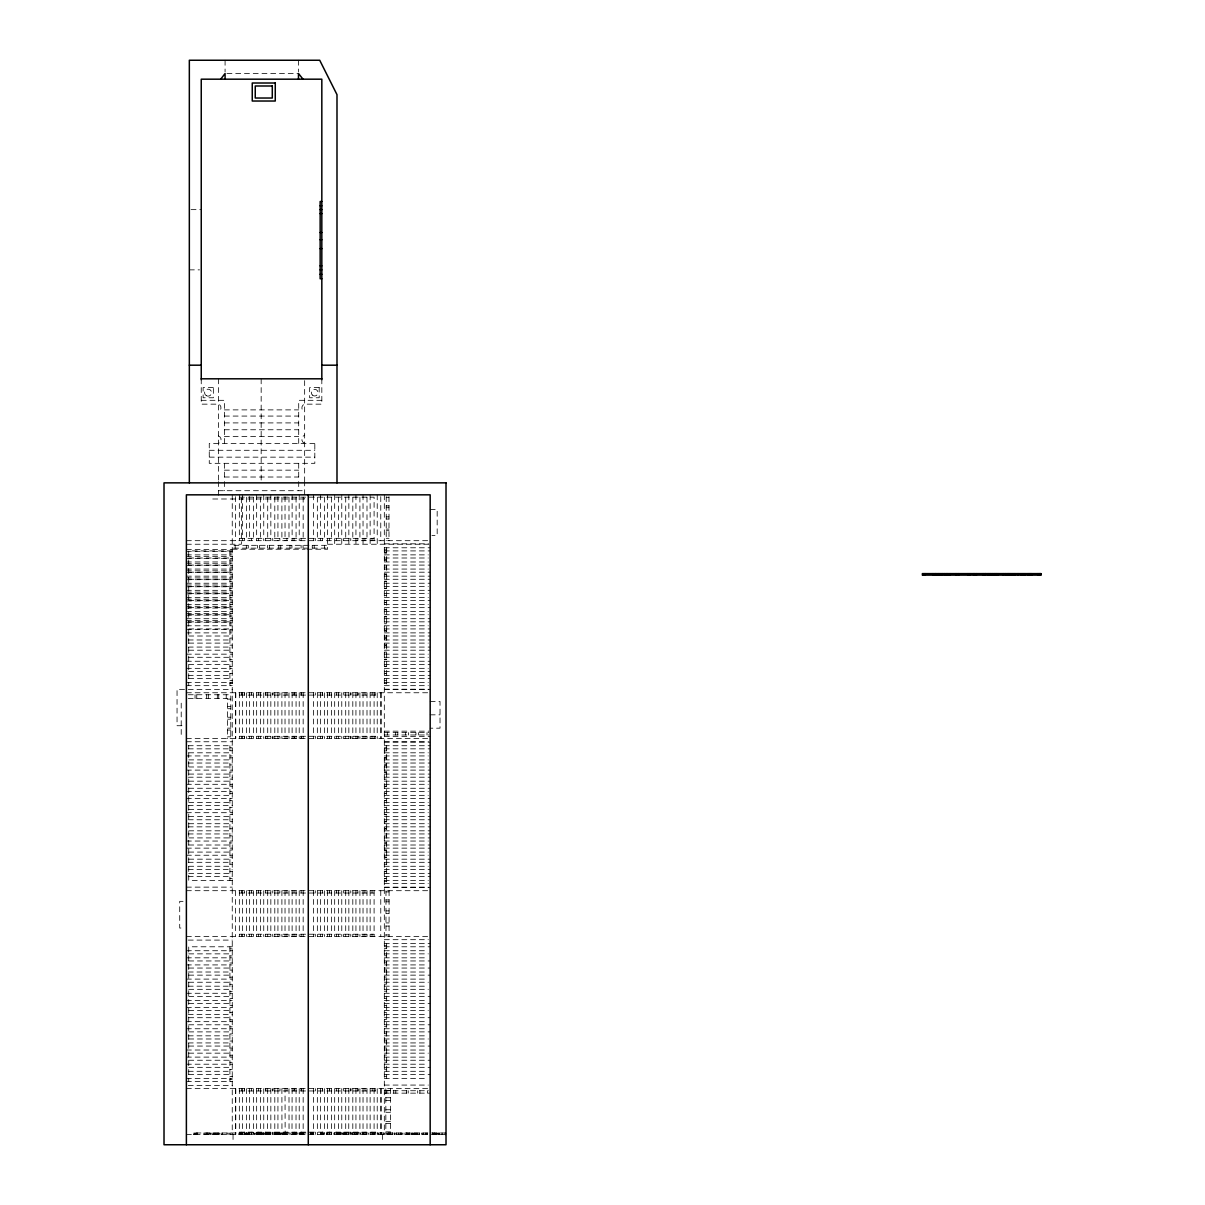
<?xml version="1.0" encoding="UTF-8"?>
<svg xmlns="http://www.w3.org/2000/svg" width="1205" height="1205" viewBox="0 0 1205 1205"><rect width="100%" height="100%" fill="white"/><g stroke="black" fill="none" stroke-linecap="round" stroke-linejoin="round"><path stroke-width="0.75" stroke-dasharray="5 3.75" d="M226.962 73.49L298.478 73.49M191.038 209.64L201.25 209.64M189.336 269.86L199.548 269.86M201.25 400.316L224.371 400.316L224.371 443.455M321.825 400.316L298.704 400.316L298.704 443.455M224.371 409.881L298.704 409.881M224.371 416.071L298.704 416.071M224.371 422.91L298.704 422.91M224.371 429.763L298.704 429.763M224.371 436.602L298.704 436.602M209.263 450.293L314.821 450.293M209.263 457.147L314.821 457.147M224.371 470.161L298.704 470.161M224.371 477.014L298.704 477.014M218.436 490.706L304.654 490.706M239.343 497.168L374.092 497.168L374.092 540.683M386.233 497.288L388.989 497.288M212.728 498.99L304.654 498.99L304.654 481.578M386.233 505.904L388.989 505.904M386.233 507.712L388.989 507.712M430.17 509.534L437.174 509.534L437.174 535.382L431.932 535.382M386.233 516.87L388.989 516.87M386.233 519.054L388.989 519.054M386.233 529.115L388.989 529.115M386.233 530.697L388.989 530.697M386.233 538.304L388.989 538.304M239.343 538.349L374.092 538.349M186.383 540.683L430.17 540.683M384.32 543.817L428.347 543.817M186.383 544.238L241.362 544.238L241.362 496.656M327.579 544.238L430.17 544.238M384.32 547.778L430.17 547.778M232.249 549.239L305.151 549.239M307.019 549.239L327.579 549.239L327.579 494.833M186.383 549.555L232.249 549.555M384.32 549.842L386.654 549.842M232.249 550.911L188.718 550.911L188.718 685.66M384.32 550.911L430.17 550.911M186.383 551.333L232.249 551.333M384.32 552.809L386.654 552.809M229.914 552.975L232.249 552.975M384.32 552.975L386.654 552.975M186.383 554.872L232.249 554.872M384.32 554.872L428.347 554.872M186.383 556.65L232.249 556.65M188.718 558.005L232.249 558.005M384.32 558.005L428.347 558.005M186.383 558.412L232.249 558.412M384.32 559.903L386.654 559.903M229.914 560.069L232.249 560.069M384.32 560.069L386.654 560.069M186.383 561.967L232.249 561.967M384.32 561.967L428.347 561.967M186.383 563.744L232.249 563.744M188.718 565.1L232.249 565.1M384.32 565.1L430.17 565.1M186.383 565.507L232.249 565.507M229.914 567.148L232.249 567.148M384.32 567.148L386.654 566.998M186.383 569.061L232.249 569.061M384.32 569.061L428.347 569.061M186.383 570.824L232.249 570.824M188.718 572.194L232.249 572.194M384.32 572.194L430.17 572.194M186.383 572.601L232.249 572.601M384.32 574.092L386.654 574.092M229.914 574.243L232.249 574.243M384.32 574.243L386.654 574.243M186.383 576.156L232.249 576.156M384.32 576.156L430.17 576.156M186.383 577.918L232.249 577.918M188.718 579.289L232.249 579.289M384.32 579.289L430.17 579.289M186.383 579.695L232.249 579.695M384.32 581.187L386.654 581.187M229.914 581.337L232.249 581.337M384.32 581.337L386.654 581.337M186.383 583.235L232.249 583.235M384.32 583.235L430.17 583.235M186.383 585.012L232.249 585.012M188.718 586.383L232.249 586.383M384.32 586.383L428.347 586.383M186.383 586.79L232.249 586.79M384.32 588.281L386.654 588.281M229.914 588.432L232.249 588.432M384.32 588.432L386.654 588.432M186.383 590.33L232.249 590.33M384.32 590.33L430.17 590.33M186.383 592.107L232.249 592.107M188.718 593.463L232.249 593.463M384.32 593.463L428.347 593.463M186.383 593.884L232.249 593.884M229.914 595.526L232.249 595.526M384.32 595.375L386.654 595.375M186.383 597.424L232.249 597.424M384.32 597.424L428.347 597.424M186.383 599.201L232.249 599.201M188.718 600.557L232.249 600.557M384.32 600.557L430.17 600.557M186.383 600.964L232.249 600.964M384.32 602.455L386.654 602.455M229.914 602.62L232.249 602.62M384.32 602.62L386.654 602.62M186.383 604.518L232.249 604.518M384.32 604.518L428.347 604.518M186.383 606.296L232.249 606.296M188.718 607.651L232.249 607.651M384.32 607.651L430.17 607.651M186.383 608.058L232.249 608.058M384.32 609.549L386.654 609.549M229.914 609.715L232.249 609.715M384.32 609.715L386.654 609.715M186.383 611.613L232.249 611.613M384.32 611.613L428.347 611.613M186.383 613.375L232.249 613.375M188.718 614.746L232.249 614.746M384.32 614.746L428.347 614.746M186.383 615.153L232.249 615.153M384.32 616.644L386.654 616.644M229.914 616.794L232.249 616.794M384.32 616.794L386.654 616.794M186.383 618.707L232.249 618.707M384.32 618.707L430.17 618.707M186.383 620.47L232.249 620.47M188.718 621.84L232.249 621.84M384.32 621.84L430.17 621.84M186.383 622.247L232.249 622.247M229.914 623.889L232.249 623.889M384.32 623.738L386.654 623.738M186.383 625.787L232.249 625.787M384.32 625.787L428.347 625.787M188.718 628.935L232.249 628.935M384.32 628.935L430.17 628.935M186.383 629.341L232.249 629.341M384.32 630.833L386.654 630.833M229.914 630.983L232.249 630.983M384.32 630.983L386.654 630.983M186.383 632.881L232.249 632.881M384.32 632.881L430.17 632.881M188.718 636.014L232.249 636.014M384.32 636.014L430.17 636.014M384.32 637.927L386.654 637.927M229.914 638.078L232.249 638.078M384.32 638.078L386.654 638.078M188.221 639.976L232.249 639.976M384.32 639.976L430.17 639.976M188.718 643.109L232.249 643.109M384.32 643.109L428.347 643.109M384.32 645.006L386.654 645.006M229.914 645.172L232.249 645.172M384.32 645.172L386.654 645.172M188.221 647.07L232.249 647.07M384.32 647.07L430.17 647.07M188.718 650.203L232.249 650.203M384.32 650.203L430.17 650.203M229.914 652.267L232.249 652.267M384.32 652.101L386.654 652.101M186.383 654.164L232.249 654.164M384.32 654.164L428.347 654.164M188.718 657.297L232.249 657.297M384.32 657.297L428.347 657.297M384.32 659.195L386.654 659.195M229.914 659.361L232.249 659.361M384.32 659.361L386.654 659.361M186.383 661.259L232.249 661.259M384.32 661.259L430.17 661.259M188.718 664.392L232.249 664.392M384.32 664.392L430.17 664.392M384.32 666.29L386.654 666.29M229.914 666.44L232.249 666.44M384.32 666.44L386.654 666.44M186.383 668.353L232.249 668.353M384.32 668.353L428.347 668.353M188.718 671.486L232.249 671.486M384.32 671.486L430.17 671.486M384.32 673.384L386.654 673.384M229.914 673.535L232.249 673.535M384.32 673.535L386.654 673.535M188.221 675.433L232.249 675.433M384.32 675.433L430.17 675.433M188.718 678.581L232.249 678.581M384.32 678.581L430.17 678.581M229.914 680.629L232.249 680.629M384.32 680.479L386.654 680.479M186.383 682.527L232.249 682.527M384.32 682.527L428.347 682.527M229.914 683.612L232.249 683.612M384.32 683.612L386.654 683.612M186.383 685.66L232.249 685.66M384.32 685.66L428.347 685.66M184.516 689.365L177.045 689.365L177.045 725.726L184.516 725.726M384.32 689.215L428.347 689.215M188.221 689.621L232.249 689.621M384.32 689.621L430.17 689.621M186.383 692.755L430.17 692.755M188.206 694.758L230.788 694.758L230.788 738.62M239.343 695.089L377.225 695.089M188.206 698.599L227.609 698.599L227.609 738.62M227.609 699.126L230.788 699.126M430.17 701.491L440.021 701.491L440.021 728.182L430.17 728.182M227.609 706.597L230.788 706.597M227.609 708.721L230.788 708.721M430.17 714.836L440.021 714.836M227.609 717.246L230.788 717.246M227.609 719.189L230.788 719.189M227.609 728.136L230.788 728.136M227.609 730.049L230.788 730.049M384.32 731.164L428.844 731.164M384.32 732.61L428.844 732.61M384.32 734.99L428.844 734.99M239.343 736.285L377.225 736.285M384.32 736.436L430.17 736.436M227.609 736.812L230.788 736.812M186.383 738.62L430.17 738.62M186.383 741.753L232.249 741.753M384.32 741.753L428.347 741.753M384.32 742.16L430.17 742.16M188.221 745.714L232.249 745.714M384.32 745.714L430.17 745.714M229.914 747.763L232.249 747.763M384.32 747.763L386.654 747.763M188.221 748.847L232.249 748.847M384.32 748.847L430.17 748.847M229.914 750.745L232.249 750.745M384.32 750.896L386.654 750.896M188.718 752.809L232.249 752.809M384.32 752.809L428.347 752.809M186.383 755.942L232.249 755.942M384.32 755.942L428.347 755.942M229.914 757.84L232.249 757.84M384.32 757.84L386.654 757.84M384.32 757.99L386.654 757.99M188.718 759.888L232.249 759.888M384.32 759.888L428.347 759.888M188.221 763.036L232.249 763.036M384.32 763.036L430.17 763.036M229.914 764.934L232.249 764.934M384.32 764.934L386.654 764.934M384.32 765.085L386.654 765.085M188.718 766.983L232.249 766.983M384.32 766.983L428.347 766.983M186.383 770.115L232.249 770.115M384.32 770.115L430.17 770.115M229.914 772.028L232.249 772.028M384.32 772.028L386.654 772.028M384.32 772.179L386.654 772.179M188.718 774.077L232.249 774.077M384.32 774.077L430.17 774.077M188.221 777.21L232.249 777.21M384.32 777.21L430.17 777.21M229.914 779.108L232.249 779.108M384.32 779.274L386.654 779.108M188.718 781.171L232.249 781.171M384.32 781.171L430.17 781.171M186.383 784.304L232.249 784.304M384.32 784.304L428.347 784.304M229.914 786.202L232.249 786.202M384.32 786.202L386.654 786.202M384.32 786.368L386.654 786.368M188.718 788.266L232.249 788.266M384.32 788.266L430.17 788.266M186.383 791.399L232.249 791.399M384.32 791.399L428.347 791.399M229.914 793.297L232.249 793.297M384.32 793.297L386.654 793.297M384.32 793.462L386.654 793.462M188.718 795.36L232.249 795.36M384.32 795.36L428.347 795.36M186.383 798.493L232.249 798.493M384.32 798.493L430.17 798.493M229.914 800.391L232.249 800.391M384.32 800.391L386.654 800.391M384.32 800.542L386.654 800.542M188.718 802.455L232.249 802.455M384.32 802.455L428.347 802.455M188.221 805.588L232.249 805.588M384.32 805.588L430.17 805.588M229.914 807.486L232.249 807.486M384.32 807.636L386.654 807.486M188.718 809.534L232.249 809.534M384.32 809.534L428.347 809.534M186.383 812.682L232.249 812.682M384.32 812.682L428.347 812.682M229.914 814.58L232.249 814.58M384.32 814.58L386.654 814.58M384.32 814.731L386.654 814.731M188.718 816.629L232.249 816.629M384.32 816.629L430.17 816.629M188.221 819.762L232.249 819.762M384.32 819.762L430.17 819.762M229.914 821.674L232.249 821.674M384.32 821.674L386.654 821.674M384.32 821.825L386.654 821.825M188.718 823.723L232.249 823.723M384.32 823.723L428.347 823.723M188.221 826.856L232.249 826.856M384.32 826.856L430.17 826.856M229.914 828.754L232.249 828.754M384.32 828.754L386.654 828.754M384.32 828.92L386.654 828.92M188.718 830.817L232.249 830.817M384.32 830.817L430.17 830.817M188.221 833.95L232.249 833.95M384.32 833.95L430.17 833.95M229.914 835.848L232.249 835.848M384.32 835.848L386.654 836.014M188.718 837.912L232.249 837.912M384.32 837.912L430.17 837.912M186.383 841.045L232.249 841.045M384.32 841.045L428.347 841.045M229.914 842.943L232.249 842.943M384.32 842.943L386.654 842.943M384.32 843.093L386.654 843.093M188.718 845.006L232.249 845.006M384.32 845.006L430.17 845.006M186.383 848.139L232.249 848.139M384.32 848.139L430.17 848.139M229.914 850.037L232.249 850.037M384.32 850.037L386.654 850.037M384.32 850.188L386.654 850.188M188.718 852.086L232.249 852.086M384.32 852.086L428.347 852.086M186.383 855.234L232.249 855.234M384.32 855.234L428.347 855.234M229.914 857.132L232.249 857.132M384.32 857.132L386.654 857.132M384.32 857.282L386.654 857.282M188.718 859.18L232.249 859.18M384.32 859.18L430.17 859.18M188.221 862.313L232.249 862.313M384.32 862.313L430.17 862.313M229.914 864.226L232.249 864.226M384.32 864.226L386.654 864.226M188.718 866.275L232.249 866.275M384.32 866.275L428.347 866.275M188.221 869.408L232.249 869.408M384.32 869.408L430.17 869.408M229.914 871.32L232.249 871.32M384.32 871.32L386.654 871.32M384.32 871.471L386.654 871.471M188.718 873.369L232.249 873.369M384.32 873.369L430.17 873.369M188.221 876.502L232.249 876.502M384.32 876.502L430.17 876.502M229.914 878.4L232.249 878.4M384.32 878.4L386.654 878.4M384.32 878.566L386.654 878.566M232.249 880.463L188.718 880.463L188.718 745.714M384.32 880.463L428.347 880.463M384.32 881.548L386.654 881.548M384.32 883.596L428.347 883.596M186.383 887.136L232.249 887.136M384.32 887.136L428.347 887.136M384.32 887.558L430.17 887.558M186.383 890.691L430.17 890.691M385.977 891.896L389.079 891.896M239.343 893.026L374.092 893.026M385.977 899.939L389.079 899.939M183.055 901.34L179.711 901.34L179.711 928.031L183.055 928.031M385.977 901.822L389.079 901.822M385.977 910.89L389.079 910.89M385.977 913.646L389.079 913.646M385.977 922.94L389.079 922.94M385.977 926.088L389.079 926.088M239.343 934.221L374.092 934.221M385.977 934.929L389.079 934.929M186.383 936.556L430.17 936.556M384.32 939.689L428.347 939.689M188.221 940.096L232.249 940.096M384.32 943.636L430.17 943.636M384.32 945.699L386.654 945.699M232.249 946.784L188.718 946.784L188.718 1081.533M384.32 946.784L430.17 946.784M384.32 948.681L386.654 948.681M229.914 948.832L232.249 948.832M186.383 950.73L232.249 950.73M384.32 950.73L427.835 950.73M188.718 953.863L232.249 953.863M384.32 953.863L428.347 953.863M384.32 955.776L386.654 955.776M229.914 955.927L232.249 955.927M186.383 957.824L232.249 957.824M384.32 957.824L427.835 957.824M188.718 960.957L232.249 960.957M384.32 960.957L430.17 960.957M229.914 963.021L232.249 963.021M384.32 962.855L386.654 962.855M186.383 964.919L232.249 964.919M384.32 964.919L427.835 964.919M188.718 968.052L232.249 968.052M384.32 968.052L430.17 968.052M229.914 970.115L232.249 970.115M384.32 969.95L386.654 969.95M188.221 972.013L232.249 972.013M384.32 972.013L427.835 972.013M188.718 975.146L232.249 975.146M384.32 975.146L430.17 975.146M384.32 977.044L386.654 977.044M229.914 977.195L232.249 977.195M186.383 979.108L232.249 979.108M384.32 979.108L427.835 979.108M188.718 982.241L232.249 982.241M384.32 982.241L428.347 982.241M384.32 984.139L386.654 984.139M229.914 984.289L232.249 984.289M188.221 986.187L232.249 986.187M384.32 986.187L427.835 986.187M188.718 989.335L232.249 989.335M384.32 989.335L428.347 989.335M229.914 991.384L232.249 991.384M384.32 991.233L386.654 991.233M186.383 993.282L232.249 993.282M384.32 993.282L427.835 993.282M188.718 996.414L232.249 996.414M384.32 996.414L430.17 996.414M229.914 998.478L232.249 998.478M384.32 998.327L386.654 998.327M186.383 1000.376L232.249 1000.376M384.32 1000.376L427.835 1000.376M188.718 1003.509L232.249 1003.509M384.32 1003.509L430.17 1003.509M384.32 1005.422L386.654 1005.422M229.914 1005.573L232.249 1005.573M186.383 1007.47L232.249 1007.47M384.32 1007.47L427.835 1007.47M188.718 1010.603L232.249 1010.603M384.32 1010.603L428.347 1010.603M384.32 1012.501L386.654 1012.501M229.914 1012.667L232.249 1012.667M188.221 1014.565L232.249 1014.565M384.32 1014.565L427.835 1014.565M188.718 1017.698L232.249 1017.698M384.32 1017.698L430.17 1017.698M229.914 1019.761L232.249 1019.761M384.32 1019.596L386.654 1019.596M186.383 1021.659L232.249 1021.659M384.32 1021.659L427.835 1021.659M188.718 1024.792L232.249 1024.792M384.32 1024.792L430.17 1024.792M229.914 1026.841L232.249 1026.841M384.32 1026.69L386.654 1026.69M186.383 1028.754L232.249 1028.754M384.32 1028.754L427.835 1028.754M188.718 1031.887L232.249 1031.887M384.32 1031.887L430.17 1031.887M384.32 1033.785L386.654 1033.785M229.914 1033.935L232.249 1033.935M188.221 1035.833L232.249 1035.833M384.32 1035.833L427.835 1035.833M188.718 1038.981L232.249 1038.981M384.32 1038.981L428.347 1038.981M384.32 1040.879L386.654 1040.879M229.914 1041.03L232.249 1041.03M188.221 1042.928L232.249 1042.928M384.32 1042.928L427.835 1042.928M188.718 1046.061L232.249 1046.061M384.32 1046.061L430.17 1046.061M229.914 1048.124L232.249 1048.124M384.32 1047.973L386.654 1047.973M186.383 1050.022L232.249 1050.022M384.32 1050.022L427.835 1050.022M188.718 1053.155L232.249 1053.155M384.32 1053.155L428.347 1053.155M229.914 1055.218L232.249 1055.218M384.32 1055.053L386.654 1055.053M186.383 1057.116L232.249 1057.116M384.32 1057.116L427.835 1057.116M188.718 1060.249L232.249 1060.249M384.32 1060.249L430.17 1060.249M384.32 1062.147L386.654 1062.147M229.914 1062.313L232.249 1062.313M186.383 1064.211L232.249 1064.211M384.32 1064.211L427.835 1064.211M188.718 1067.344L232.249 1067.344M384.32 1067.344L430.17 1067.344M384.32 1069.242L386.654 1069.242M229.914 1069.407L232.249 1069.407M188.221 1071.305L232.249 1071.305M384.32 1071.305L427.835 1071.305M188.718 1074.438L232.249 1074.438M384.32 1074.438L430.17 1074.438M229.914 1076.487L232.249 1076.487M384.32 1076.336L386.654 1076.336M186.383 1078.4L232.249 1078.4M384.32 1078.4L427.835 1078.4M229.914 1079.469L232.249 1079.469M186.383 1081.533L232.249 1081.533M384.32 1085.072L428.347 1085.072M188.221 1085.479L232.249 1085.479M186.383 1088.627L430.17 1088.627M385.841 1090.495L390.495 1090.495M384.32 1090.736L428.347 1090.736M239.343 1090.962L377.225 1090.962M384.32 1093.146L430.17 1093.146M385.841 1097.725L390.495 1097.725M385.841 1100.496L390.495 1100.496M385.841 1109.745L390.495 1109.745M385.841 1112.305L390.495 1112.305M385.841 1121.584L390.495 1121.584M385.841 1123.497L390.495 1123.497M385.841 1131.857L390.495 1131.857M239.343 1132.143L377.225 1132.143M445.353 1132.986L320.907 1132.986L320.907 1134.477M186.383 1134.477L445.353 1134.477M442.084 1132.986L442.084 1134.477M439.524 1132.986L439.524 1134.477M439.223 1132.986L439.223 1134.477M438.65 1132.986L438.65 1134.477M438.093 1132.986L438.093 1134.477M437.4 1132.986L437.4 1134.477M436.27 1132.986L436.27 1134.477M435.954 1132.986L435.954 1134.477M434.794 1132.986L434.794 1134.477M434.508 1132.986L434.508 1134.477M433.71 1132.986L433.71 1134.477M432.459 1132.986L432.459 1134.477M432.309 1132.986L432.309 1134.477M427.564 1090.736L427.564 1093.146M427.413 1132.986L427.413 1134.477M427.007 732.61L427.007 734.99M426.645 1132.986L426.495 1134.477M425.305 1132.986L425.305 1134.477M423.482 1132.986L423.482 1134.477M422.352 1132.986L422.352 1134.477M421.584 1132.986L421.584 1134.477M419.927 1090.736L419.927 1093.146M419.491 1132.986L419.491 1134.477M419.189 1132.986L419.189 1134.477M418.346 732.61L418.346 734.99M417.698 1090.736L417.698 1093.146M417.292 1132.986L417.292 1134.477M416.538 1132.986L416.538 1134.477M415.936 732.61L415.936 734.99M415.258 1132.986L415.258 1134.477M414.339 1132.986L414.234 1134.477M413.375 1132.986L413.375 1134.477M412.773 1132.986L412.773 1134.477M412.17 1132.986L412.17 1134.477M411.974 1132.986L411.974 1134.477M411.477 1132.986L411.477 1134.477M409.881 1132.986L409.881 1134.477M409.444 1132.986L409.444 1134.477M408.51 732.61L408.51 734.99M408.525 1132.986L408.525 1134.477M408.209 1090.736L408.209 1093.146M407.606 1132.986L407.606 1134.477M406.959 1132.986L406.959 1134.477M406.431 1090.736L406.431 1093.146M406.356 1132.986L406.356 1134.477M406.16 1132.986L406.16 1134.477M405.663 732.61L405.663 734.99M404.067 1132.986L404.067 1134.477M402.274 1132.986L402.274 1134.477M401.777 1132.986L401.777 1134.477M400.888 1132.986L400.888 1134.477M400.181 1132.986L400.181 1134.477M398.674 1132.986L398.674 1134.477M397.816 732.61L397.816 734.99M396.686 1132.986L396.686 1134.477M396.46 1132.986L396.46 1134.477M395.812 1090.736L395.812 1093.146M395.677 732.61L395.677 734.99M395.074 1132.986L395.074 1134.477M394.833 1132.986L394.833 1134.477M394.321 1132.986L394.321 1134.477M393.734 1090.736L393.734 1093.146M392.86 1132.986L392.86 1134.477M392.544 1132.986L392.544 1134.477M390.872 1132.986L390.872 1134.477M390.495 1088.627L390.495 1134.477M389.577 1132.986L389.772 1134.477M389.079 890.691L389.079 936.556M388.989 496.656L388.989 540.683M389.004 1132.986L389.004 1134.477M388.507 1132.986L388.507 1134.477M387.528 1132.986L387.558 1134.477M387.317 732.61L387.317 734.99M386.865 1090.736L386.865 1093.146M386.654 547.778L386.654 685.66M386.654 745.714L386.654 883.596M386.654 943.636L386.654 1078.4M386.73 1132.986L386.73 1134.477M386.233 496.656L386.233 540.683M385.977 890.691L385.977 936.556M385.841 1088.627L385.841 1134.477M384.32 494.833L384.32 1134.477M383.943 1132.986L383.762 1134.477M382.467 1134.477L382.467 1141.331M381.699 1132.986L381.729 1134.477M381.187 692.755L381.187 738.62M381.187 1088.627L381.187 1134.477M380.765 496.656L380.765 540.683M380.765 692.755L380.765 738.62M380.765 890.691L380.765 936.556M380.765 1088.627L380.795 1134.477M380.599 1132.986L380.599 1134.477M378.747 1132.986L378.747 1134.477M377.963 1132.986L377.963 1134.477M377.225 494.833L377.225 544.238M377.225 692.755L377.225 738.62M377.225 1088.627L377.225 1134.477M375.162 692.755L375.162 695.089M375.162 736.285L375.162 738.62M375.162 1088.627L375.162 1090.962M375.162 1132.143L374.966 1134.477M374.77 1132.986L374.77 1134.477M374.348 1132.986L374.348 1134.477M374.092 692.755L374.092 738.62M374.092 890.691L374.092 936.556M374.092 1088.627L374.092 1134.477M372.917 1132.986L372.917 1134.477M372.255 1132.986L372.255 1134.477L372.029 1132.143M372.029 538.349L372.029 540.683M372.194 692.755L372.029 695.089M372.029 736.285L372.029 738.62M372.029 890.691L372.029 893.026M372.029 934.221L372.029 936.556M372.194 1088.627L372.194 1090.962M370.131 494.833L370.131 544.238M370.131 692.755L370.131 738.62M370.131 890.691L370.131 936.556M370.131 1088.627L370.131 1134.477M368.534 1132.986L368.534 1134.477M366.998 497.168L366.998 540.683M366.998 692.755L366.998 738.62M366.998 890.691L366.998 936.556M366.998 1088.627L366.998 1134.477M366.441 1132.986L366.441 1134.477M364.934 538.349L364.934 540.683M364.934 692.755L365.1 695.089M365.1 736.285L364.934 738.62M364.934 890.691L364.934 893.026M364.934 934.221L364.934 936.556M364.934 1088.627L365.1 1090.962M365.1 1132.143L364.934 1134.477M363.036 494.833L363.036 544.238M363.036 692.755L363.036 738.62M363.036 890.691L363.036 936.556M363.036 1088.627L363.036 1134.477M362.856 1132.986L362.856 1134.477M360.355 1132.986L360.355 1134.477M359.903 497.168L359.903 540.683M359.903 692.755L359.903 738.62M359.903 890.691L359.903 936.556M359.903 1088.627L359.903 1134.477M357.855 538.349L357.855 540.683M357.855 890.691L357.855 893.026M357.855 934.221L357.855 936.556M357.041 1132.986L357.041 1134.477M355.942 494.833L355.942 544.238M355.942 692.755L355.942 738.62M355.942 890.691L355.942 936.556M355.942 1088.627L355.942 1134.477M354.526 1132.986L354.541 1134.477M352.809 497.168L352.809 540.683M352.809 692.755L352.809 738.62M352.809 890.691L352.809 936.556M352.809 1088.627L352.809 1134.477M351.905 1132.986L351.905 1134.477M350.911 692.755L350.911 695.089M350.911 736.285L350.911 738.62M350.911 1088.627L350.911 1090.962M350.911 1132.143L350.986 1134.477M350.76 538.349L350.76 540.683M350.76 692.755L350.76 695.089M350.76 736.285L350.76 738.62M350.76 890.691L350.76 893.026M350.76 934.221L350.76 936.556M350.76 1088.627L350.76 1090.962M350.76 1132.143L350.76 1134.477M348.938 1132.986L348.938 1134.477M348.848 494.833L348.848 544.238M348.848 692.755L348.848 738.62M348.848 890.691L348.848 936.556M348.848 1088.627L348.727 1134.477M346.709 1132.986L346.709 1134.477M346.091 1132.986L346.091 1134.477M345.715 497.168L345.715 540.683M345.715 692.755L345.715 738.62M345.715 890.691L345.715 936.556M345.715 1088.627L345.715 1134.477M345.157 1132.986L345.157 1134.477M344.344 1132.986L344.344 1134.477M343.666 538.349L343.666 540.683M343.666 692.755L343.817 695.089M343.666 736.285L343.817 738.62M343.666 890.691L343.666 893.026M343.666 934.221L343.666 936.556M343.666 1088.627L343.666 1090.962M343.817 1132.143L343.817 1134.477M343.124 1132.986L343.124 1134.477M342.732 1132.986L342.732 1134.477M341.768 494.833L341.768 544.238M341.768 692.755L341.768 738.62M341.768 890.691L341.768 936.556M341.768 1088.627L341.768 1134.477M340.879 1132.986L340.879 1134.477M340.247 1132.986L340.247 1134.477M339.69 1132.986L339.69 1134.477M338.62 497.168L338.62 540.683M338.62 692.755L338.62 738.62M338.62 890.691L338.62 936.556M338.62 1088.627L338.62 1134.477M338.515 1132.986L338.515 1134.477M337.174 1132.986L337.174 1134.477M336.918 1132.986L336.918 1134.477M336.572 538.349L336.572 540.683M336.722 692.755L336.572 695.089M336.722 736.285L336.572 738.62M336.572 890.691L336.572 893.026M336.572 934.221L336.572 936.556M336.722 1088.627L336.572 1090.962M336.722 1132.143L336.572 1134.477M334.674 494.833L334.674 544.238M334.674 692.755L334.674 738.62M334.674 890.691L334.674 936.556M334.674 1088.627L334.674 1134.477M334.433 1132.986L334.433 1134.477M333.86 1132.986L333.86 1134.477M331.541 497.168L331.541 540.683M331.541 692.755L331.541 738.62M331.541 890.691L331.541 936.556M331.541 1088.627L331.541 1134.477M331.36 1132.986L331.36 1134.477M329.628 692.755L329.628 695.089M329.628 736.285L329.628 738.62M329.628 1088.627L329.628 1090.962M329.628 1132.143L329.552 1134.477L329.477 1132.143M329.477 538.349L329.477 540.683M329.477 692.755L329.477 695.089M329.477 736.285L329.477 738.62M329.477 890.691L329.477 893.026M329.477 934.221L329.477 936.556M329.477 1088.627L329.477 1090.962M329.206 1132.986L329.206 1134.477M327.579 692.755L327.579 738.62M327.579 890.691L327.579 936.556M327.579 1088.627L327.579 1134.477M327.188 1132.986L327.188 1134.477M326.721 1132.986L326.721 1134.477M324.446 497.168L324.446 540.683M324.386 545.323L324.386 548.139M324.446 692.755L324.446 738.62M324.446 890.691L324.446 936.556M324.446 1088.627L324.446 1134.477M323.738 1132.986L323.738 1134.477M323.392 1132.986L323.392 1134.477M322.548 692.755L322.548 695.089M322.548 736.285L322.548 738.62M322.548 1088.627L322.548 1090.962M322.548 1132.143L322.548 1134.477M322.383 538.349L322.383 540.683M322.383 692.755L322.383 695.089M322.383 736.285L322.383 738.62M322.383 890.691L322.383 893.026M322.383 934.221L322.383 936.556M322.383 1088.627L322.383 1090.962M322.383 1132.143L322.383 1134.477M321.825 378.807L321.825 404.157L304.654 404.157A3.796 3.796 0 0 0 304.654 411.492M321.374 1132.986L321.374 1134.477M320.485 494.833L320.485 540.683M320.485 692.755L320.485 738.62M320.485 890.691L320.485 936.556M320.485 1088.627L320.485 1134.477M317.352 497.168L317.352 540.683M317.352 692.755L317.352 738.62M317.352 890.691L317.352 936.556M317.352 1088.627L317.352 1134.477M315.288 538.349L315.288 540.683M315.288 692.755L315.454 695.089M315.454 736.285L315.288 738.62M315.288 890.691L315.288 893.026M315.288 934.221L315.288 936.556M315.454 1088.627L315.454 1090.962M315.454 1132.143L315.288 1134.477M314.204 545.323L314.204 548.139M313.39 494.833L313.39 540.683M313.39 692.755L313.39 738.62M313.39 890.691L313.39 936.556M313.39 1088.627L313.39 1134.477M313.195 1134.477L313.195 1132.986L193.418 1132.986L193.418 1134.477M312.893 1132.986L312.893 1134.477M312.261 545.323L312.261 548.139M312.321 1132.986L312.321 1134.477M312.035 1132.986L312.035 1134.477M311.718 1132.986L311.764 1134.477M311.071 1132.986L311.071 1134.477M310.589 1132.986L310.589 1134.477M304.654 380.614L304.654 481.081M303.796 1132.986L303.796 1134.477M303.163 497.168L303.163 540.683M303.058 545.323L303.058 548.139M303.163 692.755L303.163 738.62M303.163 890.691L303.163 936.556M303.163 1088.627L303.163 1134.477M302.636 1132.986L302.636 1134.477M302.365 1132.986L302.365 1134.477M301.566 1132.986L301.476 1134.477M301.265 692.755L301.265 695.089M301.265 736.285L301.265 738.62M301.265 1088.627L301.265 1090.962M301.265 1132.143L301.19 1134.477M301.114 538.349L301.114 540.683M301.099 545.323L301.099 548.139M301.114 692.755L301.114 695.089M301.114 736.285L301.114 738.62M301.114 890.691L301.114 893.026M301.114 934.221L301.114 936.556M301.114 1088.627L301.114 1090.962M301.114 1132.143L301.114 1134.477M300.316 1132.986L300.166 1134.477M299.217 494.833L299.217 540.683M299.217 692.755L299.217 738.62M299.217 890.691L299.217 936.556M299.217 1088.627L299.217 1134.477L299.141 1132.986M298.704 463.323L298.704 480.433M298.704 481.578L298.704 490.706M298.478 60.25L298.478 71.833M297.153 1132.986L297.153 1134.477M296.069 497.168L296.069 540.683M296.069 692.755L296.069 738.62M296.069 890.691L296.069 936.556M296.069 1088.627L295.993 1134.477M295.255 1132.986L295.255 1134.477M294.02 538.349L294.02 540.683M294.02 890.691L294.02 893.026M294.02 934.221L294.02 936.556M293.161 1132.986L293.161 1134.477M292.122 494.833L292.122 540.683M291.911 545.323L291.911 548.139M292.122 692.755L292.122 738.62M292.122 890.691L292.122 936.556M292.122 1088.627L291.987 1134.477M290.209 1132.986L290.209 1134.477M289.953 545.323L289.953 548.139M288.989 497.168L288.989 540.683M288.989 692.755L288.989 738.62M288.989 890.691L288.989 936.556M288.989 1088.627L289.049 1134.477M286.926 538.349L286.926 540.683M286.926 692.755L286.926 695.089M286.926 736.285L287.076 738.62M286.926 890.691L286.926 893.026M286.926 934.221L286.926 936.556M287.076 1088.627L286.926 1090.962M287.076 1132.143L287.046 1134.477M285.886 1132.986L285.886 1134.477M285.148 1132.986L285.148 1134.477L285.028 1088.627M285.028 496.656L285.028 540.683M285.028 692.755L285.028 738.62M285.028 890.691L285.028 936.556M283.988 1132.986L283.988 1134.477M283.115 1132.986L283.115 1134.477M282.196 1132.986L282.196 1134.477M281.895 497.168L281.895 540.683M281.895 692.755L281.895 738.62M281.895 890.691L281.895 936.556M281.895 1088.627L281.955 1134.477M281.021 1132.986L281.021 1134.477M280.75 545.323L280.75 548.139M280.629 1132.986L280.629 1134.477M279.831 538.349L279.831 540.683M279.831 692.755L279.997 695.089M279.831 736.285L279.997 738.62M279.831 890.691L279.831 893.026M279.831 934.221L279.831 936.556M279.997 1088.627L279.997 1090.962M279.831 1132.143L280.027 1134.477M279.47 1132.986L279.47 1134.477M278.867 1132.986L278.867 1134.477M278.807 545.323L278.807 548.139M278.656 1132.986L278.656 1134.477M277.933 496.656L277.933 540.683M277.933 692.755L277.933 738.62M277.933 890.691L277.933 936.556M277.933 1088.627L277.933 1134.477M277.737 1132.986L277.737 1134.477M276.578 1132.986L276.578 1134.477M275.448 1132.986L275.448 1134.477M274.8 497.168L274.8 540.683M274.8 692.755L274.8 738.62M274.8 890.691L274.8 936.556M274.8 1088.627L274.8 1134.477M274.288 1132.986L274.288 1134.477M272.737 538.349L272.737 540.683M272.737 890.691L272.737 893.026M272.737 934.221L272.737 936.556M270.839 494.833L270.839 540.683M270.839 692.755L270.839 738.62M270.839 890.691L270.839 936.556M270.839 1088.627L270.839 1134.477M270.131 1132.986L270.131 1134.477M269.483 545.323L269.483 548.139M268.956 1132.986L268.956 1134.477M268.745 1132.986L268.745 1134.477M268.022 1132.986L268.022 1134.477M267.706 497.168L267.706 540.683M267.54 545.323L267.54 548.139M267.706 692.755L267.706 738.62M267.706 890.691L267.706 936.556M267.706 1088.627L267.585 1134.477M266.862 1132.986L266.862 1134.477M266.531 1132.986L266.531 1134.477M265.808 692.755L265.808 695.089M265.808 736.285L265.808 738.62M265.808 1088.627L265.808 1090.962M265.808 1132.143L265.808 1134.477M265.642 538.349L265.642 540.683M265.642 692.755L265.642 695.089M265.642 736.285L265.642 738.62M265.642 890.691L265.642 893.026M265.642 934.221L265.642 936.556M265.642 1088.627L265.642 1090.962M265.642 1132.143L265.642 1134.477M265.371 1132.986L265.371 1134.477M264.543 1132.986L264.543 1134.477M263.744 494.833L263.744 540.683M263.744 692.755L263.744 738.62M263.744 890.691L263.744 936.556M263.744 1088.627L263.744 1134.477M263.383 1132.986L263.383 1134.477M262.675 1132.986L262.675 1134.477M262.178 1132.986L262.178 1134.477M261.515 1132.986L261.515 1134.477M261.169 378.807L261.169 481.006M261.018 1132.986L261.018 1134.477M260.611 497.168L260.611 540.683M260.611 692.755L260.611 738.62M260.611 890.691L260.611 936.556M260.611 1088.627L260.611 1134.477M260.401 1132.986L260.401 1134.477M259.421 545.323L259.421 548.139M259.226 1132.986L259.226 1134.477M258.563 538.349L258.563 540.683M258.714 692.755L258.714 695.089M258.563 736.285L258.714 738.62M258.563 890.691L258.563 893.026M258.563 934.221L258.563 936.556M258.714 1088.627L258.563 1090.962M258.563 1132.143L258.714 1134.477M257.614 1132.986L257.614 1134.477M257.478 545.323L257.478 548.139M257.433 1132.986L257.433 1134.477M256.65 494.833L256.65 540.683M256.65 692.755L256.65 738.62M256.65 890.691L256.65 936.556M256.65 1088.627L256.65 1134.477M256.273 1132.986L256.454 1134.477M255.37 1132.986L255.4 1134.477M253.517 497.168L253.517 540.683M253.517 692.755L253.517 738.62M253.517 890.691L253.517 936.556M253.517 1088.627L253.517 1134.477M251.468 538.349L251.468 540.683M251.619 692.755L251.468 695.089M251.619 736.285L251.468 738.62M251.468 890.691L251.468 893.026M251.468 934.221L251.468 936.556M251.619 1088.627L251.468 1090.962M251.619 1132.143L251.619 1134.477M249.571 496.656L249.571 540.683M249.571 692.755L249.571 738.62M249.571 890.691L249.571 936.556M249.571 1088.627L249.571 1134.477M248.637 1132.986L248.441 1134.477M248.275 545.323L248.275 548.139M247.477 1132.986L247.477 1134.477M247.281 1132.986L247.281 1134.477M246.588 1132.986L246.588 1134.477M246.423 497.168L246.423 540.683M246.317 545.323L246.317 548.139M246.423 692.755L246.423 738.62M246.423 890.691L246.423 936.556M246.423 1088.627L246.423 1134.477M245.805 1132.986L245.805 1134.477M245.428 1132.986L245.428 1134.477M244.525 692.755L244.525 695.089M244.525 736.285L244.525 738.62M244.525 1088.627L244.525 1090.962M244.525 1132.143L244.645 1134.477M244.374 538.349L244.374 540.683M244.374 692.755L244.374 695.089M244.374 736.285L244.374 738.62M244.374 890.691L244.374 893.026M244.374 934.221L244.374 936.556M244.374 1088.627L244.374 1090.962M244.374 1132.143L244.374 1134.477M242.476 494.833L242.476 540.683M242.476 692.755L242.476 738.62M242.476 890.691L242.476 936.556M242.476 1088.627L242.476 1134.477M242.205 1132.986L242.205 1134.477M241.392 692.755L241.392 695.089M241.392 736.285L241.392 738.62M241.392 890.691L241.392 893.026M241.392 934.221L241.392 936.556M241.392 1088.627L241.392 1090.962M241.392 1132.143L241.392 1134.477M241.045 1132.986L241.045 1134.477M240.111 1132.986L240.111 1134.477M239.343 494.833L239.343 540.683M239.343 692.755L239.343 738.62M239.343 890.691L239.343 936.556M239.343 1088.627L239.343 1134.477M238.936 1132.986L238.936 1134.477M235.788 692.755L235.788 738.62M235.788 1088.627L235.788 1134.477M235.382 496.656L235.382 540.683M235.171 545.323L235.171 548.139M235.382 692.755L235.382 738.62M235.382 890.691L235.382 936.556M235.382 1088.627L235.382 1134.477M233.047 1134.477L233.047 1141.331M232.249 494.833L232.249 1134.477M230.712 1132.986L230.712 1134.477M229.914 550.911L229.914 685.66M229.914 745.714L229.914 880.463M229.914 946.784L229.914 1081.533M229.553 1132.986L229.553 1134.477M228.197 1132.986L228.197 1134.477M227.037 1132.986L227.037 1134.477M226.224 694.758L226.224 698.599M225.079 60.25L225.079 71.833M224.371 463.323L224.371 480.433M224.371 481.578L224.371 490.706M222.398 1132.986L222.398 1134.477M221.223 1132.986L221.223 1134.477M219.762 1132.986L219.762 1134.477M218.828 1132.986L218.828 1134.477M218.738 694.758L218.738 698.599M218.602 1132.986L218.602 1134.477M218.436 378.807L218.436 481.081M218.436 481.578L218.436 495.677M217.668 1132.986L217.668 1134.477M217.322 694.758L217.322 698.599M216.795 1132.986L216.795 1134.477M215.62 1132.986L215.62 1134.477M214.55 1132.986L214.55 1134.477M213.39 1132.986L213.39 1134.477M212.185 1132.986L212.185 1134.477M211.026 1132.986L211.026 1134.477M210.589 1132.986L210.589 1134.477M209.429 1132.986L209.429 1134.477M208.329 694.758L208.329 698.599M208.103 1132.986L208.103 1134.477M207.546 1132.986L207.546 1134.477M206.944 1132.986L206.944 1134.477M206.673 694.758L206.673 698.599M206.371 1132.986L206.371 1134.477M205.031 1132.986L205.031 1134.477M203.871 1132.986L203.871 1134.477M201.25 378.807L201.25 404.157L218.436 404.157A3.781 3.781 0 0 1 218.436 411.327M197.409 1132.986L197.409 1134.477M197.063 1132.986L197.063 1134.477M196.746 694.758L196.746 698.599M196.234 1132.986L196.234 1134.477M195.903 1132.986L195.903 1134.477M195.044 694.758L195.044 698.599M195.044 1132.986L195.044 1134.477M194.577 1132.986L194.577 1134.477M193.869 1132.986L193.869 1134.477M181.217 703.163L181.217 735.351M304.654 443.455A4.489 4.489 0 0 1 304.654 435.11M218.436 435.939A3.977 3.977 0 0 1 218.436 443.455M213.345 387.588L203.118 387.588L203.118 397.771L213.345 397.771L213.345 387.588M319.189 387.588L309.64 387.588L309.64 397.771L319.189 397.771L319.189 387.588M314.821 443.455L209.263 443.455L209.263 463.323L314.821 463.323L314.821 443.455M326.48 545.323L233.333 545.323L233.333 548.139L326.48 548.139L326.48 545.323M358.006 695.089L358.006 692.755L357.855 695.089M358.006 738.62L358.006 736.285L357.855 738.62M358.006 1090.962L358.006 1088.627L357.855 1090.962M358.006 1134.477L358.006 1132.143L357.855 1134.477M294.171 695.089L294.171 692.755L294.02 695.089M294.171 738.62L294.171 736.285L294.02 738.62M294.171 1090.962L294.171 1088.627L294.02 1090.962M294.171 1134.477L294.171 1132.143L294.095 1134.477M272.902 695.089L272.902 692.755L272.737 695.089M272.902 738.62L272.902 736.285L272.737 738.62M272.902 1090.962L272.902 1088.627L272.737 1090.962M272.902 1134.477L272.902 1132.143L272.737 1134.477M254.24 1134.477L254.24 1132.986L254.21 1134.477M312.381 395.074A3.329 3.329 0 0 0 317.924 393.433A3.329 3.329 0 0 0 313.737 389.456A3.329 3.329 0 0 0 312.381 395.074M206.326 395.692A3.51 3.51 0 0 0 211.583 392.664A3.51 3.51 0 0 0 206.326 389.622A3.51 3.51 0 0 0 206.326 395.692"/><path stroke-width="1.5" d="M220.711 79.184L225.079 73.49L225.079 79.184M321.825 201.491L320.153 201.491L320.153 278.762L321.825 278.762M320.153 205.814L321.825 205.814M320.153 209.64L321.825 209.64M320.153 213.631L321.825 213.631M320.153 232.55L321.825 232.55M320.153 239.75L321.825 239.75M320.153 248.682L321.825 248.682M320.153 265.853L321.825 265.853M320.153 269.86L321.825 269.86M320.153 274.273L321.825 274.273M189.336 365.19L201.25 365.19M321.825 365.19L336.993 365.19M201.25 378.807L321.825 378.807M303.012 79.184L298.478 73.49L298.478 79.184M1040.668 573.625L1040.668 575.131M1040.096 573.625L1040.096 575.131M1039.538 573.625L1039.538 575.131M1038.846 573.625L1038.846 575.131M1037.731 573.625L1037.731 575.131M1031.585 573.625L1031.585 575.131M1030.426 573.625L1030.426 575.131M1030.139 573.625L1030.139 575.131M1029.341 573.625L1029.341 575.131M1027.94 573.625L1028.091 575.131M1024.943 573.625L1024.943 575.131M1023.045 573.625L1023.045 575.131M1020.936 573.625L1020.936 575.131M1017.999 573.625L1017.999 575.131M1014.836 573.625L1014.836 575.131M1012.938 573.625L1012.938 575.131M1010.905 573.625L1010.905 575.131M1009.971 573.625L1009.865 575.131M1008.419 573.625L1008.419 575.131M1007.802 573.625L1007.802 575.131M1005.527 573.625L1005.527 575.131M1003.238 573.625L1003.238 575.131M997.906 573.625L997.906 575.131M996.535 573.625L996.535 575.131M995.812 573.625L995.812 575.131M994.321 573.625L994.321 575.131M992.333 573.625L992.333 575.131M990.465 573.625L990.465 575.131M989.968 573.625L989.968 575.131M988.175 573.625L988.175 575.131M985.404 573.625L985.404 575.131M985.223 573.625L985.223 575.131M983.16 573.625L983.19 575.131M976.231 573.625L976.427 575.131M974.378 573.625L974.378 575.131M973.595 573.625L973.595 575.131M969.995 573.625L969.995 575.131M967.886 573.625L967.886 575.131M958.502 573.625L958.502 575.131M955.987 573.625L955.987 575.131M950.173 573.625L950.173 575.131M947.552 573.625L947.552 575.131M946.618 573.625L946.618 575.131M944.569 573.625L944.569 575.131M942.34 573.625L942.34 575.131M939.975 573.625L939.975 575.131M938.379 573.625L938.379 575.131M935.893 573.625L935.893 575.131M935.321 573.625L935.321 575.131M932.821 573.625L932.821 575.131M925.184 573.625L925.184 575.131M924.853 573.625L924.853 575.131M922.819 573.625L922.819 575.131M445.353 1132.986L445.353 1134.477M430.17 1144.75L430.17 494.833L186.383 494.833L186.383 1144.75M336.993 482.859L336.993 94.653L319.717 60.25L189.336 60.25L189.336 482.859M321.825 379.741L321.825 79.184L201.25 79.184L201.25 379.816M308.284 494.833L308.284 1144.75M275.267 83.009L252.252 83.009L252.252 101.024L275.267 101.024L275.267 83.009M272.285 85.992L255.249 85.992L255.249 98.027L272.285 98.027L272.285 85.992M446.016 482.859L164.016 482.859L164.016 1144.75L446.016 1144.75L446.016 482.859M1040.984 573.625L922.367 573.625L922.367 575.131L1040.984 575.131L1040.984 573.625"/></g></svg>
